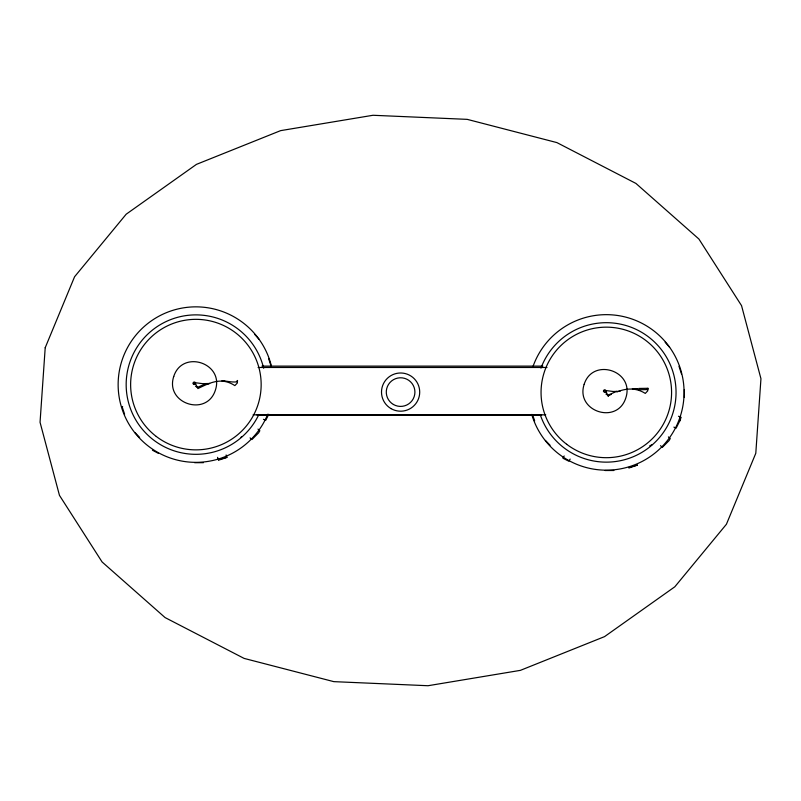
<?xml version="1.0" encoding="UTF-8"?>
<svg xmlns="http://www.w3.org/2000/svg" width="801" height="801" viewBox="0 0 801 801"><rect width="100%" height="100%" fill="white"/><g stroke="black" fill="none" stroke-linecap="round" stroke-linejoin="round"><path stroke-width="1.2" d="M638.767 388.445L647.949 388.295L647.729 390.858L645.286 393.411C636.224 387.644 626.342 388.054 616.88 391.979M679.679 421.106L680.72 417.201M193.482 382.988L193.482 383.789M268.756 414.297L265.722 420.335L263.449 419.313M564.194 455.969L562.873 458.042L563.283 458.412L568.82 461.196L570.162 459.083M605.155 391.769L605.155 390.638M236.846 381.116L237.527 380.475L237.306 383.038L234.863 385.601C221.497 376.971 210.613 382.387 197.897 388.575L195.074 382.698L202.753 383.669L209.652 383.479L206.458 384.16M647.268 388.936L647.949 388.295M226.883 457.311L218.333 459.654M241.001 437.196L241.501 436.956M649.721 445.817L651.934 444.765M206.207 383.579L197.386 387.394L195.484 386.222M616.63 391.389L607.809 395.213L605.906 394.032M608.069 395.794L611.373 394.362M194.573 384.079L193.772 384.079M604.194 390.518L604.995 390.518M122.643 406.487L122.102 406.668L124.606 414.227M620.074 391.288L613.176 391.489L605.496 390.508L608.319 396.385M637.706 388.896L632.359 388.595L635.573 389.156M237.416 381.757C232.05 382.628 227.114 380.986 221.937 380.775L225.151 381.346M647.839 389.576L638.798 389.727L635.563 388.515M194.613 462.698L203.474 462.678M605.035 470.517L613.896 470.497M261.947 366.117L542.888 366.117M258.102 367.479L546.993 367.479M253.096 414.828L545.741 414.828M256.951 415.018L541.646 415.018M194.172 382.598L194.943 383.188M678.477 416.24L680.91 417.281L680.419 419.644L676.144 428.145L673.871 427.123M158.398 453.376L152.45 450.222M668.414 436.915L670.257 438.537L669.055 440.63L662.337 447.379L660.495 445.686M257.992 429.096L259.834 430.728L258.633 432.82L251.914 439.559L250.072 437.877M665.16 342.257L669.626 347.274M550.067 445.246L545.401 440.39M254.728 334.448L259.204 339.454M139.644 437.426L134.979 432.58M678.998 366.327L681.501 373.887M532.525 414.477L534.668 420.956M268.575 358.508L271.068 366.067M226.112 454.978L226.923 457.431L218.513 460.215L217.572 457.341M684.354 389.536L684.374 397.496M267.784 414.217A77.757 77.757 0 0 1 145.562 443.874A77.757 77.757 0 0 1 155.004 318.468A77.757 77.757 0 0 1 271.409 366.087M258.883 414.477A69.717 69.717 0 0 1 148.896 436.104A69.717 69.717 0 0 1 160.39 324.595A69.717 69.717 0 0 1 263.659 368.21M195.164 384.15A1.242 1.242 0 0 1 193.221 383.889A1.242 1.242 0 0 1 193.972 382.077A1.242 1.242 0 0 1 195.524 383.268M533.136 366.137A77.757 77.757 0 0 1 653.856 330.883A77.757 77.757 0 0 1 650.222 456.59A77.757 77.757 0 0 1 531.734 414.427M540.965 368.11A69.717 69.717 0 0 1 648.66 337.021A69.717 69.717 0 0 1 646.918 449.101A69.717 69.717 0 0 1 540.244 414.688M603.644 390.467A1.242 1.242 0 0 1 605.336 390.017A1.242 1.242 0 0 1 605.786 391.709A1.242 1.242 0 0 1 604.094 392.16M603.513 391.409A1.242 1.242 0 0 1 603.513 390.768M45.206 347.714L40.05 422.277L59.454 495.358L102.097 561.972L165.086 617.581L244.105 658.402L333.797 681.641L428.024 685.726L520.37 670.367L604.555 636.625L674.832 586.783L726.417 524.255L755.794 453.286L760.95 378.723L741.546 305.642L698.903 239.028L635.914 183.419L556.895 142.598L467.203 119.359L372.976 115.274L280.63 130.633L196.445 164.375L126.168 214.217L74.583 276.745L45.206 347.714M173.737 376.48C164.766 403.514 206.758 417.371 215.399 390.107C224.37 363.073 182.378 349.216 173.737 376.48M584.159 384.3C575.198 411.324 617.181 425.181 625.821 397.917C634.793 370.893 592.8 357.036 584.159 384.3M637.306 465.121L628.755 467.474L628.935 468.024L637.306 465.121M391.048 408.63A19.094 19.094 0 0 0 419.704 392.1A19.094 19.094 0 0 0 391.048 375.559A19.094 19.094 0 0 0 391.048 408.63M393.441 404.495A14.318 14.318 0 0 0 414.918 392.1A14.318 14.318 0 0 0 393.441 379.694A14.318 14.318 0 0 0 393.441 404.495M156.265 436.455A65.261 65.261 0 0 0 260.615 393.001A65.261 65.261 0 0 0 170.803 324.355A65.261 65.261 0 0 0 156.265 436.455M566.687 444.275A65.261 65.261 0 0 0 671.038 400.81A65.261 65.261 0 0 0 581.226 332.175A65.261 65.261 0 0 0 566.687 444.275"/></g></svg>
